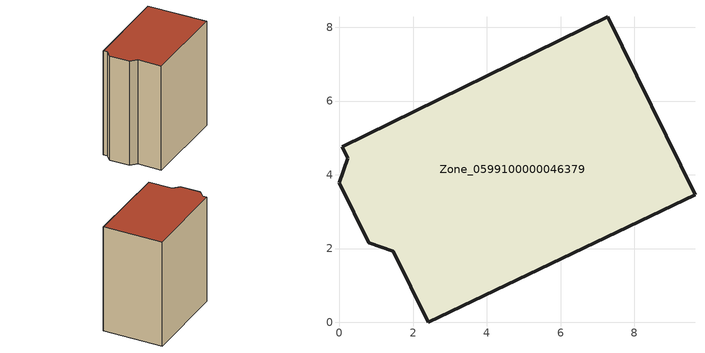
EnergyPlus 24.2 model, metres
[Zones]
Zone_0599100000046379
 floor ground (C_G): 7.27,8.29 9.64,3.46 2.4,0 1.46,1.93 0.79,2.16 0,3.78 0.23,4.45 0.08,4.76 z0
 wall outside (C_F): 0,3.78 0.79,2.16 1.46,1.93 2.4,0 9.64,3.46 7.27,8.29 0.08,4.76 0.23,4.45 0,3.78 z0:9.88
 roof outside (C_R): 7.27,8.29 0.08,4.76 0.23,4.45 0,3.78 0.79,2.16 1.46,1.93 2.4,0 9.64,3.46 z9.88
[BUILDING]
Pand.0599100000046379: North Axis=0; Terrain=City; Loads Convergence Tolerance Value=0.04; Temperature Convergence Tolerance Value=0.4; Solar Distribution=FullExterior; Maximum Number of Warmup Days=25; Minimum Number of Warmup Days=1
[Site:Location]
Rotterdam.The.Hague.AP_ZH_NLD Design_Conditions: Latitude=51.96; Longitude=4.45; Time Zone=1; Elevation=-4.5
[SITE:GROUNDTEMPERATURE:BUILDINGSURFACE]
18, 18, 18, 18, 18, 18, 18, 18, 18, 18, 18, 18
[MATERIAL] Thermal Absorptance=0.9; Solar Absorptance=0.7; Visible Absorptance=0.7
Name | Roughness | Thickness | Conductivity | Density | Specific Heat
G.TI.1946 | MediumSmooth | 0.15 | 1 | 540 | 1210
F.TI.1946 | Rough | 0.3 | 0.857143 | 1920 | 840
R.TI.1946 | MediumRough | 0.2 | 0.1 | 1500 | 1000
[CONSTRUCTION]
C_G: G.TI.1946
C_F: F.TI.1946
C_R: R.TI.1946
[ZONE]
Zone_0599100000046379: Type=1; Multiplier=1; Ceiling Height=Autocalculate; Volume=Autocalculate; Floor Area=autocalculate; Part of Total Floor Area=Yes
[ZONEINFILTRATION:DESIGNFLOWRATE]
Infil_Zone_0599100000046379: Zone or ZoneList or Space or SpaceList=Zone_0599100000046379; Schedule=AlwaysOn; Design Flow Rate Calculation Method=Flow/Area; Flow Rate per Floor Area=0.003; Constant Term Coefficient=1; Temperature Term Coefficient=0; Velocity Term Coefficient=0; Velocity Squared Term Coefficient=0
[HVACTEMPLATE:ZONE:IDEALLOADSAIRSYSTEM]
Zone_0599100000046379: Maximum Heating Supply Air Temperature=50; Minimum Cooling Supply Air Temperature=13; Maximum Heating Supply Air Humidity Ratio=0.0156; Minimum Cooling Supply Air Humidity Ratio=0.0077; Heating Limit=NoLimit; Cooling Limit=NoLimit; Dehumidification Control Type=ConstantSensibleHeatRatio; Cooling Sensible Heat Ratio=0.7; Dehumidification Setpoint=60; Humidification Control Type=None; Humidification Setpoint=30; Outdoor Air Method=None; Outdoor Air Flow Rate per Person=0.00944; Outdoor Air Flow Rate per Zone Floor Area=0; Outdoor Air Flow Rate per Zone=0; Demand Controlled Ventilation Type=None; Outdoor Air Economizer Type=NoEconomizer; Heat Recovery Type=None; Sensible Heat Recovery Effectiveness=0.7; Latent Heat Recovery Effectiveness=0.65
[ZONECONTROL:THERMOSTAT]
ThermostatControl_Zone_0599100000046379: Zone or ZoneList=Zone_0599100000046379; Control Type Schedule=DualSetpointControlType; Control 1=Thermostat_Zone_0599100000046379; Temperature Difference Between Cutout And Setpoint=0
[THERMOSTATSETPOINT:DUALSETPOINT]
Thermostat_Zone_0599100000046379: Heating Setpoint Temperature Schedule=HeatingSetpoint_Zone_0599100000046379; Cooling Setpoint Temperature Schedule=CoolingSetpoint_Zone_0599100000046379
[SCHEDULE:COMPACT]
HeatingSetpoint_Zone_0599100000046379: Through: 12/31, For: AllDays, Until: 24:00, 21
CoolingSetpoint_Zone_0599100000046379: Through: 12/31, For: AllDays, Until: 24:00, 24
DualSetpointControlType: Through: 12/31, For: AllDays, Until: 24:00, 4
AlwaysOn: Through: 12/31, For: AllDays, Until: 24:00, 1
